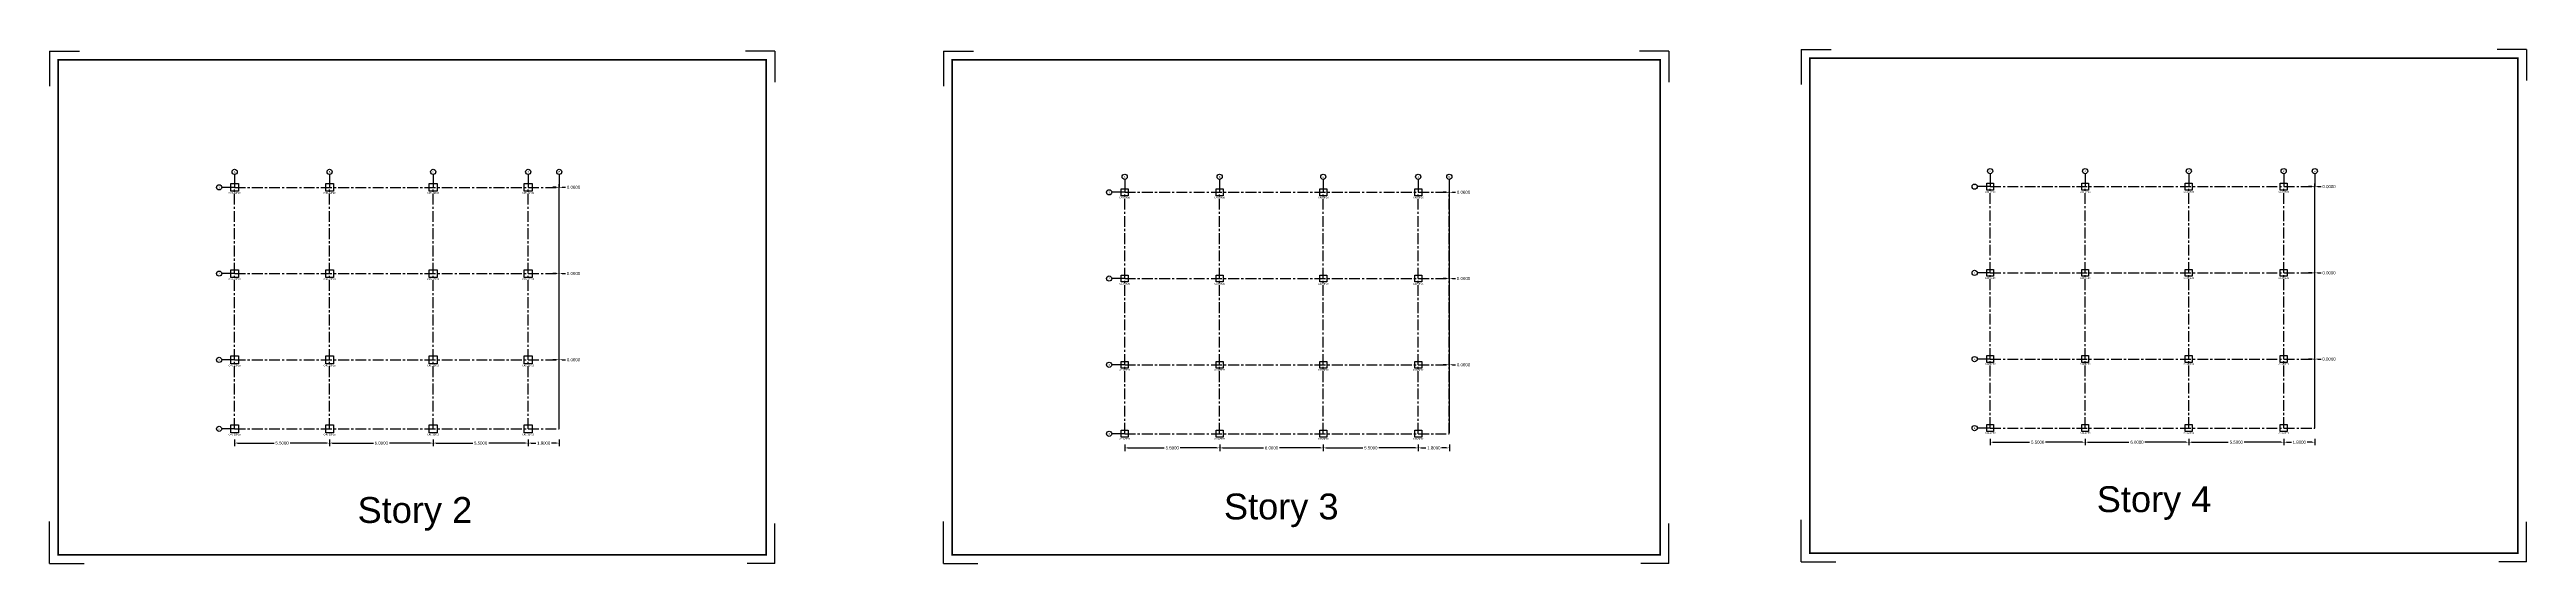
# Model space of a CAD drawing. Header units: inches. Extents: x -1152 to 1352, y 183 to 608.
# Drawn here: x 1097.6 to 1241, y 238 to 267.8 of the extents above; entities that cross this region are included whole.
import ezdxf
from ezdxf.enums import TextEntityAlignment as Align

# ---------------------------------------------------------------- set-up
doc = ezdxf.new("R2010")
doc.units = ezdxf.units.IN
doc.header["$MEASUREMENT"] = 0
doc.linetypes.add('CENTER', pattern=[2, 1.25, -0.25, 0.25, -0.25])
for name, color, linetype in [('COLS', 5, 'Continuous'), ('DIMENSIONS', 4, 'Continuous'), ('GRID', 1, 'Continuous'), ('TEXT', 3, 'Continuous')]:
    doc.layers.add(name, color=color, linetype=linetype)
doc.layers.add('Layer4', color=252, linetype='Continuous', lineweight=25)
doc.styles.get("Standard").update_dxf_attribs({"font": 'arial.ttf'})
doc.dimstyles.get("Standard").update_dxf_attribs({"dimtxt": 0.18, "dimasz": 0.18, "dimexe": 0.18, "dimexo": 0.0625, "dimgap": 0.09, "dimtad": 0, "dimtih": 1, "dimtoh": 1, "dimdec": 4, "dimzin": 0, "dimdsep": 46, "dimtxsty": 'Standard', "dimcen": 0.09, "dimadec": 0, "dimazin": 0, "dimtfac": 1, "dimtdec": 4, "dimtofl": 0, "dimtmove": 0, "dimatfit": 3, "dimfxl": 1, "dimtolj": 1, "dimtzin": 0, "dimarcsym": 0})

# ---------------------------------------------------------------- blocks, each defined once
blk = doc.blocks.new('*D464')
at = {"layer": 'DEFPOINTS', "color": 0, "transparency": 16777216}
for p in [(1209.95, 245.28), (1215.45, 245.28), (1215.45, 245.02)]:
    blk.add_point(p, dxfattribs=at)
at = {"layer": 'DIMENSIONS', "color": 0, "lineweight": -2, "transparency": 16777216}
for p, q in [((1209.95, 245.22), (1209.95, 244.84)), ((1210.13, 245.02), (1212.23, 245.02)), ((1215.27, 245.02), (1213.16, 245.02)), ((1215.45, 245.22), (1215.45, 244.84))]:
    blk.add_line(p, q, dxfattribs=at)
at = {"layer": 'DIMENSIONS', "color": 0, "transparency": 16777216}
for points in [[(1210.13, 245.05), (1210.13, 244.99), (1209.95, 245.02)], [(1215.27, 245.05), (1215.27, 244.99), (1215.45, 245.02)]]:
    blk.add_solid(points, dxfattribs=at)
at = {"layer": 'DIMENSIONS', "color": 0, "transparency": 16777216, "insert": (1212.7, 245.02), "char_height": 0.18, "attachment_point": 5}
blk.add_mtext('\\A1;5.5000', dxfattribs=at)
blk = doc.blocks.new('*D465')
at = {"layer": 'DEFPOINTS', "color": 0, "transparency": 16777216}
for p in [(1215.45, 245.28), (1221.45, 245.28), (1221.45, 245.02)]:
    blk.add_point(p, dxfattribs=at)
at = {"layer": 'DIMENSIONS', "color": 0, "lineweight": -2, "transparency": 16777216}
for p, q in [((1215.45, 245.22), (1215.45, 244.84)), ((1215.63, 245.02), (1217.98, 245.02)), ((1221.27, 245.02), (1218.91, 245.02)), ((1221.45, 245.22), (1221.45, 244.84))]:
    blk.add_line(p, q, dxfattribs=at)
at = {"layer": 'DIMENSIONS', "color": 0, "transparency": 16777216}
for points in [[(1215.63, 245.05), (1215.63, 244.99), (1215.45, 245.02)], [(1221.27, 245.05), (1221.27, 244.99), (1221.45, 245.02)]]:
    blk.add_solid(points, dxfattribs=at)
at = {"layer": 'DIMENSIONS', "color": 0, "transparency": 16777216, "insert": (1218.45, 245.02), "char_height": 0.18, "attachment_point": 5}
blk.add_mtext('\\A1;6.0000', dxfattribs=at)
blk = doc.blocks.new('*D466')
at = {"layer": 'DEFPOINTS', "color": 0, "transparency": 16777216}
for p in [(1221.45, 245.28), (1226.95, 245.28), (1226.95, 245.02)]:
    blk.add_point(p, dxfattribs=at)
at = {"layer": 'DIMENSIONS', "color": 0, "lineweight": -2, "transparency": 16777216}
for p, q in [((1221.45, 245.22), (1221.45, 244.84)), ((1221.63, 245.02), (1223.73, 245.02)), ((1226.77, 245.02), (1224.66, 245.02)), ((1226.95, 245.22), (1226.95, 244.84))]:
    blk.add_line(p, q, dxfattribs=at)
at = {"layer": 'DIMENSIONS', "color": 0, "transparency": 16777216}
for points in [[(1221.63, 245.05), (1221.63, 244.99), (1221.45, 245.02)], [(1226.77, 245.05), (1226.77, 244.99), (1226.95, 245.02)]]:
    blk.add_solid(points, dxfattribs=at)
at = {"layer": 'DIMENSIONS', "color": 0, "transparency": 16777216, "insert": (1224.2, 245.02), "char_height": 0.18, "attachment_point": 5}
blk.add_mtext('\\A1;5.5000', dxfattribs=at)
blk = doc.blocks.new('*D467')
at = {"layer": 'DEFPOINTS', "color": 0, "transparency": 16777216}
for p in [(1226.95, 245.28), (1228.75, 245.28), (1228.75, 245.02)]:
    blk.add_point(p, dxfattribs=at)
at = {"layer": 'DIMENSIONS', "color": 0, "lineweight": -2, "transparency": 16777216}
for p, q in [((1226.95, 245.22), (1226.95, 244.84)), ((1227.13, 245.02), (1227.39, 245.02)), ((1228.57, 245.02), (1228.3, 245.02)), ((1228.75, 245.22), (1228.75, 244.84))]:
    blk.add_line(p, q, dxfattribs=at)
at = {"layer": 'DIMENSIONS', "color": 0, "transparency": 16777216}
for points in [[(1227.13, 245.05), (1227.13, 244.99), (1226.95, 245.02)], [(1228.57, 245.05), (1228.57, 244.99), (1228.75, 245.02)]]:
    blk.add_solid(points, dxfattribs=at)
at = {"layer": 'DIMENSIONS', "color": 0, "transparency": 16777216, "insert": (1227.85, 245.02), "char_height": 0.18, "attachment_point": 5}
blk.add_mtext('\\A1;1.8000', dxfattribs=at)
blk = doc.blocks.new('*D468')
at = {"layer": 'DEFPOINTS', "color": 0, "transparency": 16777216}
for p in [(1228.75, 249.84), (1228.75, 249.84), (1228.75, 245.84)]:
    blk.add_point(p, dxfattribs=at)
at = {"layer": 'DIMENSIONS', "color": 0, "lineweight": -2, "transparency": 16777216}
for p, q in [((1228.57, 249.84), (1228.39, 249.84)), ((1228.75, 245.9), (1228.75, 250.02)), ((1228.75, 249.9), (1228.75, 250.02)), ((1228.93, 249.84), (1229.11, 249.84))]:
    blk.add_line(p, q, dxfattribs=at)
at = {"layer": 'DIMENSIONS', "color": 0, "transparency": 16777216}
for points in [[(1228.57, 249.87), (1228.57, 249.81), (1228.75, 249.84)], [(1228.93, 249.87), (1228.93, 249.81), (1228.75, 249.84)]]:
    blk.add_solid(points, dxfattribs=at)
at = {"layer": 'DIMENSIONS', "color": 0, "transparency": 16777216, "insert": (1229.57, 249.84), "char_height": 0.18, "attachment_point": 5}
blk.add_mtext('\\A1;0.0000', dxfattribs=at)
blk = doc.blocks.new('*D469')
at = {"layer": 'DEFPOINTS', "color": 0, "transparency": 16777216}
for p in [(1228.75, 254.84), (1228.75, 254.84), (1228.75, 249.84)]:
    blk.add_point(p, dxfattribs=at)
at = {"layer": 'DIMENSIONS', "color": 0, "lineweight": -2, "transparency": 16777216}
for p, q in [((1228.57, 254.84), (1228.39, 254.84)), ((1228.75, 249.9), (1228.75, 255.02)), ((1228.75, 254.9), (1228.75, 255.02)), ((1228.93, 254.84), (1229.11, 254.84))]:
    blk.add_line(p, q, dxfattribs=at)
at = {"layer": 'DIMENSIONS', "color": 0, "transparency": 16777216}
for points in [[(1228.57, 254.87), (1228.57, 254.81), (1228.75, 254.84)], [(1228.93, 254.87), (1228.93, 254.81), (1228.75, 254.84)]]:
    blk.add_solid(points, dxfattribs=at)
at = {"layer": 'DIMENSIONS', "color": 0, "transparency": 16777216, "insert": (1229.57, 254.84), "char_height": 0.18, "attachment_point": 5}
blk.add_mtext('\\A1;0.0000', dxfattribs=at)
blk = doc.blocks.new('*D470')
at = {"layer": 'DEFPOINTS', "color": 0, "transparency": 16777216}
for p in [(1228.75, 259.84), (1228.75, 259.84), (1228.75, 254.84)]:
    blk.add_point(p, dxfattribs=at)
at = {"layer": 'DIMENSIONS', "color": 0, "lineweight": -2, "transparency": 16777216}
for p, q in [((1228.57, 259.84), (1228.39, 259.84)), ((1228.75, 254.9), (1228.75, 260.02)), ((1228.75, 259.9), (1228.75, 260.02)), ((1228.93, 259.84), (1229.11, 259.84))]:
    blk.add_line(p, q, dxfattribs=at)
at = {"layer": 'DIMENSIONS', "color": 0, "transparency": 16777216}
for points in [[(1228.57, 259.87), (1228.57, 259.81), (1228.75, 259.84)], [(1228.93, 259.87), (1228.93, 259.81), (1228.75, 259.84)]]:
    blk.add_solid(points, dxfattribs=at)
at = {"layer": 'DIMENSIONS', "color": 0, "transparency": 16777216, "insert": (1229.57, 259.84), "char_height": 0.18, "attachment_point": 5}
blk.add_mtext('\\A1;0.0000', dxfattribs=at)
blk = doc.blocks.new('*D471')
at = {"layer": 'DEFPOINTS', "color": 0, "transparency": 16777216}
for p in [(1159.83, 244.95), (1165.33, 244.95), (1165.33, 244.69)]:
    blk.add_point(p, dxfattribs=at)
at = {"layer": 'DIMENSIONS', "color": 0, "lineweight": -2, "transparency": 16777216}
for p, q in [((1159.83, 244.89), (1159.83, 244.51)), ((1160.01, 244.69), (1162.11, 244.69)), ((1165.15, 244.69), (1163.04, 244.69)), ((1165.33, 244.89), (1165.33, 244.51))]:
    blk.add_line(p, q, dxfattribs=at)
at = {"layer": 'DIMENSIONS', "color": 0, "transparency": 16777216}
for points in [[(1160.01, 244.72), (1160.01, 244.66), (1159.83, 244.69)], [(1165.15, 244.72), (1165.15, 244.66), (1165.33, 244.69)]]:
    blk.add_solid(points, dxfattribs=at)
at = {"layer": 'DIMENSIONS', "color": 0, "transparency": 16777216, "insert": (1162.58, 244.69), "char_height": 0.18, "attachment_point": 5}
blk.add_mtext('\\A1;5.5000', dxfattribs=at)
blk = doc.blocks.new('*D472')
at = {"layer": 'DEFPOINTS', "color": 0, "transparency": 16777216}
for p in [(1165.33, 244.95), (1171.33, 244.95), (1171.33, 244.69)]:
    blk.add_point(p, dxfattribs=at)
at = {"layer": 'DIMENSIONS', "color": 0, "lineweight": -2, "transparency": 16777216}
for p, q in [((1165.33, 244.89), (1165.33, 244.51)), ((1165.51, 244.69), (1167.86, 244.69)), ((1171.15, 244.69), (1168.79, 244.69)), ((1171.33, 244.89), (1171.33, 244.51))]:
    blk.add_line(p, q, dxfattribs=at)
at = {"layer": 'DIMENSIONS', "color": 0, "transparency": 16777216}
for points in [[(1165.51, 244.72), (1165.51, 244.66), (1165.33, 244.69)], [(1171.15, 244.72), (1171.15, 244.66), (1171.33, 244.69)]]:
    blk.add_solid(points, dxfattribs=at)
at = {"layer": 'DIMENSIONS', "color": 0, "transparency": 16777216, "insert": (1168.33, 244.69), "char_height": 0.18, "attachment_point": 5}
blk.add_mtext('\\A1;6.0000', dxfattribs=at)
blk = doc.blocks.new('*D473')
at = {"layer": 'DEFPOINTS', "color": 0, "transparency": 16777216}
for p in [(1171.33, 244.95), (1176.83, 244.95), (1176.83, 244.69)]:
    blk.add_point(p, dxfattribs=at)
at = {"layer": 'DIMENSIONS', "color": 0, "lineweight": -2, "transparency": 16777216}
for p, q in [((1171.33, 244.89), (1171.33, 244.51)), ((1171.51, 244.69), (1173.61, 244.69)), ((1176.65, 244.69), (1174.54, 244.69)), ((1176.83, 244.89), (1176.83, 244.51))]:
    blk.add_line(p, q, dxfattribs=at)
at = {"layer": 'DIMENSIONS', "color": 0, "transparency": 16777216}
for points in [[(1171.51, 244.72), (1171.51, 244.66), (1171.33, 244.69)], [(1176.65, 244.72), (1176.65, 244.66), (1176.83, 244.69)]]:
    blk.add_solid(points, dxfattribs=at)
at = {"layer": 'DIMENSIONS', "color": 0, "transparency": 16777216, "insert": (1174.08, 244.69), "char_height": 0.18, "attachment_point": 5}
blk.add_mtext('\\A1;5.5000', dxfattribs=at)
blk = doc.blocks.new('*D474')
at = {"layer": 'DEFPOINTS', "color": 0, "transparency": 16777216}
for p in [(1176.83, 244.95), (1178.63, 244.95), (1178.63, 244.69)]:
    blk.add_point(p, dxfattribs=at)
at = {"layer": 'DIMENSIONS', "color": 0, "lineweight": -2, "transparency": 16777216}
for p, q in [((1176.83, 244.89), (1176.83, 244.51)), ((1177.01, 244.69), (1177.27, 244.69)), ((1178.45, 244.69), (1178.18, 244.69)), ((1178.63, 244.89), (1178.63, 244.51))]:
    blk.add_line(p, q, dxfattribs=at)
at = {"layer": 'DIMENSIONS', "color": 0, "transparency": 16777216}
for points in [[(1177.01, 244.72), (1177.01, 244.66), (1176.83, 244.69)], [(1178.45, 244.72), (1178.45, 244.66), (1178.63, 244.69)]]:
    blk.add_solid(points, dxfattribs=at)
at = {"layer": 'DIMENSIONS', "color": 0, "transparency": 16777216, "insert": (1177.73, 244.69), "char_height": 0.18, "attachment_point": 5}
blk.add_mtext('\\A1;1.8000', dxfattribs=at)
blk = doc.blocks.new('*D475')
at = {"layer": 'DEFPOINTS', "color": 0, "transparency": 16777216}
for p in [(1178.63, 249.51), (1178.63, 249.51), (1178.63, 245.51)]:
    blk.add_point(p, dxfattribs=at)
at = {"layer": 'DIMENSIONS', "color": 0, "lineweight": -2, "transparency": 16777216}
for p, q in [((1178.63, 245.57), (1178.63, 249.69)), ((1178.63, 249.57), (1178.63, 249.69)), ((1178.45, 249.51), (1178.27, 249.51)), ((1178.81, 249.51), (1178.99, 249.51))]:
    blk.add_line(p, q, dxfattribs=at)
at = {"layer": 'DIMENSIONS', "color": 0, "transparency": 16777216}
for points in [[(1178.45, 249.54), (1178.45, 249.48), (1178.63, 249.51)], [(1178.81, 249.54), (1178.81, 249.48), (1178.63, 249.51)]]:
    blk.add_solid(points, dxfattribs=at)
at = {"layer": 'DIMENSIONS', "color": 0, "transparency": 16777216, "insert": (1179.45, 249.51), "char_height": 0.18, "attachment_point": 5}
blk.add_mtext('\\A1;0.0000', dxfattribs=at)
blk = doc.blocks.new('*D476')
at = {"layer": 'DEFPOINTS', "color": 0, "transparency": 16777216}
for p in [(1178.63, 254.51), (1178.63, 254.51), (1178.63, 249.51)]:
    blk.add_point(p, dxfattribs=at)
at = {"layer": 'DIMENSIONS', "color": 0, "lineweight": -2, "transparency": 16777216}
for p, q in [((1178.45, 254.51), (1178.27, 254.51)), ((1178.63, 249.57), (1178.63, 254.69)), ((1178.63, 254.57), (1178.63, 254.69)), ((1178.81, 254.51), (1178.99, 254.51))]:
    blk.add_line(p, q, dxfattribs=at)
at = {"layer": 'DIMENSIONS', "color": 0, "transparency": 16777216}
for points in [[(1178.45, 254.54), (1178.45, 254.48), (1178.63, 254.51)], [(1178.81, 254.54), (1178.81, 254.48), (1178.63, 254.51)]]:
    blk.add_solid(points, dxfattribs=at)
at = {"layer": 'DIMENSIONS', "color": 0, "transparency": 16777216, "insert": (1179.45, 254.51), "char_height": 0.18, "attachment_point": 5}
blk.add_mtext('\\A1;0.0000', dxfattribs=at)
blk = doc.blocks.new('*D477')
at = {"layer": 'DEFPOINTS', "color": 0, "transparency": 16777216}
for p in [(1178.63, 259.51), (1178.63, 259.51), (1178.63, 254.51)]:
    blk.add_point(p, dxfattribs=at)
at = {"layer": 'DIMENSIONS', "color": 0, "lineweight": -2, "transparency": 16777216}
for p, q in [((1178.63, 254.57), (1178.63, 259.69)), ((1178.63, 259.57), (1178.63, 259.69)), ((1178.45, 259.51), (1178.27, 259.51)), ((1178.81, 259.51), (1178.99, 259.51))]:
    blk.add_line(p, q, dxfattribs=at)
at = {"layer": 'DIMENSIONS', "color": 0, "transparency": 16777216}
for points in [[(1178.45, 259.54), (1178.45, 259.48), (1178.63, 259.51)], [(1178.81, 259.54), (1178.81, 259.48), (1178.63, 259.51)]]:
    blk.add_solid(points, dxfattribs=at)
at = {"layer": 'DIMENSIONS', "color": 0, "transparency": 16777216, "insert": (1179.45, 259.51), "char_height": 0.18, "attachment_point": 5}
blk.add_mtext('\\A1;0.0000', dxfattribs=at)
blk = doc.blocks.new('*D478')
at = {"layer": 'DEFPOINTS', "color": 0, "transparency": 16777216}
for p in [(1108.28, 245.23), (1113.78, 245.23), (1113.78, 244.97)]:
    blk.add_point(p, dxfattribs=at)
at = {"layer": 'DIMENSIONS', "color": 0, "lineweight": -2, "transparency": 16777216}
for p, q in [((1108.28, 245.17), (1108.28, 244.79)), ((1108.46, 244.97), (1110.57, 244.97)), ((1113.6, 244.97), (1111.5, 244.97)), ((1113.78, 245.17), (1113.78, 244.79))]:
    blk.add_line(p, q, dxfattribs=at)
at = {"layer": 'DIMENSIONS', "color": 0, "transparency": 16777216}
for points in [[(1108.46, 245), (1108.46, 244.94), (1108.28, 244.97)], [(1113.6, 245), (1113.6, 244.94), (1113.78, 244.97)]]:
    blk.add_solid(points, dxfattribs=at)
at = {"layer": 'DIMENSIONS', "color": 0, "transparency": 16777216, "insert": (1111.03, 244.97), "char_height": 0.18, "attachment_point": 5}
blk.add_mtext('\\A1;5.5000', dxfattribs=at)
blk = doc.blocks.new('*D479')
at = {"layer": 'DEFPOINTS', "color": 0, "transparency": 16777216}
for p in [(1113.78, 245.23), (1119.78, 245.23), (1119.78, 244.97)]:
    blk.add_point(p, dxfattribs=at)
at = {"layer": 'DIMENSIONS', "color": 0, "lineweight": -2, "transparency": 16777216}
for p, q in [((1113.78, 245.17), (1113.78, 244.79)), ((1113.96, 244.97), (1116.32, 244.97)), ((1119.6, 244.97), (1117.25, 244.97)), ((1119.78, 245.17), (1119.78, 244.79))]:
    blk.add_line(p, q, dxfattribs=at)
at = {"layer": 'DIMENSIONS', "color": 0, "transparency": 16777216}
for points in [[(1113.96, 245), (1113.96, 244.94), (1113.78, 244.97)], [(1119.6, 245), (1119.6, 244.94), (1119.78, 244.97)]]:
    blk.add_solid(points, dxfattribs=at)
at = {"layer": 'DIMENSIONS', "color": 0, "transparency": 16777216, "insert": (1116.78, 244.97), "char_height": 0.18, "attachment_point": 5}
blk.add_mtext('\\A1;6.0000', dxfattribs=at)
blk = doc.blocks.new('*D480')
at = {"layer": 'DEFPOINTS', "color": 0, "transparency": 16777216}
for p in [(1119.78, 245.23), (1125.28, 245.23), (1125.28, 244.97)]:
    blk.add_point(p, dxfattribs=at)
at = {"layer": 'DIMENSIONS', "color": 0, "lineweight": -2, "transparency": 16777216}
for p, q in [((1119.78, 245.17), (1119.78, 244.79)), ((1119.96, 244.97), (1122.07, 244.97)), ((1125.1, 244.97), (1123, 244.97)), ((1125.28, 245.17), (1125.28, 244.79))]:
    blk.add_line(p, q, dxfattribs=at)
at = {"layer": 'DIMENSIONS', "color": 0, "transparency": 16777216}
for points in [[(1119.96, 245), (1119.96, 244.94), (1119.78, 244.97)], [(1125.1, 245), (1125.1, 244.94), (1125.28, 244.97)]]:
    blk.add_solid(points, dxfattribs=at)
at = {"layer": 'DIMENSIONS', "color": 0, "transparency": 16777216, "insert": (1122.53, 244.97), "char_height": 0.18, "attachment_point": 5}
blk.add_mtext('\\A1;5.5000', dxfattribs=at)
blk = doc.blocks.new('*D481')
at = {"layer": 'DEFPOINTS', "color": 0, "transparency": 16777216}
for p in [(1125.28, 245.23), (1127.08, 245.23), (1127.08, 244.97)]:
    blk.add_point(p, dxfattribs=at)
at = {"layer": 'DIMENSIONS', "color": 0, "lineweight": -2, "transparency": 16777216}
for p, q in [((1125.28, 245.17), (1125.28, 244.79)), ((1125.46, 244.97), (1125.73, 244.97)), ((1126.9, 244.97), (1126.64, 244.97)), ((1127.08, 245.17), (1127.08, 244.79))]:
    blk.add_line(p, q, dxfattribs=at)
at = {"layer": 'DIMENSIONS', "color": 0, "transparency": 16777216}
for points in [[(1125.46, 245), (1125.46, 244.94), (1125.28, 244.97)], [(1126.9, 245), (1126.9, 244.94), (1127.08, 244.97)]]:
    blk.add_solid(points, dxfattribs=at)
at = {"layer": 'DIMENSIONS', "color": 0, "transparency": 16777216, "insert": (1126.18, 244.97), "char_height": 0.18, "attachment_point": 5}
blk.add_mtext('\\A1;1.8000', dxfattribs=at)
blk = doc.blocks.new('*D482')
at = {"layer": 'DEFPOINTS', "color": 0, "transparency": 16777216}
for p in [(1127.08, 249.8), (1127.08, 249.8), (1127.08, 245.8)]:
    blk.add_point(p, dxfattribs=at)
at = {"layer": 'DIMENSIONS', "color": 0, "lineweight": -2, "transparency": 16777216}
for p, q in [((1126.9, 249.8), (1126.72, 249.8)), ((1127.08, 245.86), (1127.08, 249.98)), ((1127.08, 249.86), (1127.08, 249.98)), ((1127.26, 249.8), (1127.44, 249.8))]:
    blk.add_line(p, q, dxfattribs=at)
at = {"layer": 'DIMENSIONS', "color": 0, "transparency": 16777216}
for points in [[(1126.9, 249.83), (1126.9, 249.77), (1127.08, 249.8)], [(1127.26, 249.83), (1127.26, 249.77), (1127.08, 249.8)]]:
    blk.add_solid(points, dxfattribs=at)
at = {"layer": 'DIMENSIONS', "color": 0, "transparency": 16777216, "insert": (1127.91, 249.8), "char_height": 0.18, "attachment_point": 5}
blk.add_mtext('\\A1;0.0000', dxfattribs=at)
blk = doc.blocks.new('*D483')
at = {"layer": 'DEFPOINTS', "color": 0, "transparency": 16777216}
for p in [(1127.08, 254.8), (1127.08, 254.8), (1127.08, 249.8)]:
    blk.add_point(p, dxfattribs=at)
at = {"layer": 'DIMENSIONS', "color": 0, "lineweight": -2, "transparency": 16777216}
for p, q in [((1126.9, 254.8), (1126.72, 254.8)), ((1127.08, 249.86), (1127.08, 254.98)), ((1127.08, 254.86), (1127.08, 254.98)), ((1127.26, 254.8), (1127.44, 254.8))]:
    blk.add_line(p, q, dxfattribs=at)
at = {"layer": 'DIMENSIONS', "color": 0, "transparency": 16777216}
for points in [[(1126.9, 254.83), (1126.9, 254.77), (1127.08, 254.8)], [(1127.26, 254.83), (1127.26, 254.77), (1127.08, 254.8)]]:
    blk.add_solid(points, dxfattribs=at)
at = {"layer": 'DIMENSIONS', "color": 0, "transparency": 16777216, "insert": (1127.91, 254.8), "char_height": 0.18, "attachment_point": 5}
blk.add_mtext('\\A1;0.0000', dxfattribs=at)
blk = doc.blocks.new('*D484')
at = {"layer": 'DEFPOINTS', "color": 0, "transparency": 16777216}
for p in [(1127.08, 259.8), (1127.08, 259.8), (1127.08, 254.8)]:
    blk.add_point(p, dxfattribs=at)
at = {"layer": 'DIMENSIONS', "color": 0, "lineweight": -2, "transparency": 16777216}
for p, q in [((1126.9, 259.8), (1126.72, 259.8)), ((1127.08, 254.86), (1127.08, 259.98)), ((1127.08, 259.86), (1127.08, 259.98)), ((1127.26, 259.8), (1127.44, 259.8))]:
    blk.add_line(p, q, dxfattribs=at)
at = {"layer": 'DIMENSIONS', "color": 0, "transparency": 16777216}
for points in [[(1126.9, 259.83), (1126.9, 259.77), (1127.08, 259.8)], [(1127.26, 259.83), (1127.26, 259.77), (1127.08, 259.8)]]:
    blk.add_solid(points, dxfattribs=at)
at = {"layer": 'DIMENSIONS', "color": 0, "transparency": 16777216, "insert": (1127.91, 259.8), "char_height": 0.18, "attachment_point": 5}
blk.add_mtext('\\A1;0.0000', dxfattribs=at)

msp = doc.modelspace()

# ---------------------------------------------------------------- linework, layer by layer
at = {"layer": 'COLS', "color": 5, "linetype": 'Continuous'}
for points in [[(1108.50829, 259.57078), (1108.05829, 259.57078), (1108.05829, 260.02078), (1108.50829, 260.02078)], [(1114.00829, 259.57078), (1113.55829, 259.57078), (1113.55829, 260.02078), (1114.00829, 260.02078)], [(1120.00829, 259.57078), (1119.55829, 259.57078), (1119.55829, 260.02078), (1120.00829, 260.02078)], [(1125.50829, 259.57078), (1125.05829, 259.57078), (1125.05829, 260.02078), (1125.50829, 260.02078)], [(1160.02652, 259.30919), (1159.62652, 259.30919), (1159.62652, 259.70919), (1160.02652, 259.70919)], [(1165.52652, 259.30919), (1165.12652, 259.30919), (1165.12652, 259.70919), (1165.52652, 259.70919)], [(1171.52652, 259.30919), (1171.12652, 259.30919), (1171.12652, 259.70919), (1171.52652, 259.70919)], [(1177.02652, 259.30919), (1176.62652, 259.30919), (1176.62652, 259.70919), (1177.02652, 259.70919)], [(1210.14646, 259.6387), (1209.74646, 259.6387), (1209.74646, 260.0387), (1210.14646, 260.0387)], [(1215.64646, 259.6387), (1215.24646, 259.6387), (1215.24646, 260.0387), (1215.64646, 260.0387)], [(1221.64646, 259.6387), (1221.24646, 259.6387), (1221.24646, 260.0387), (1221.64646, 260.0387)], [(1227.14646, 259.6387), (1226.74646, 259.6387), (1226.74646, 260.0387), (1227.14646, 260.0387)], [(1108.50829, 254.57078), (1108.05829, 254.57078), (1108.05829, 255.02078), (1108.50829, 255.02078)], [(1114.00829, 254.57078), (1113.55829, 254.57078), (1113.55829, 255.02078), (1114.00829, 255.02078)], [(1120.00829, 254.57078), (1119.55829, 254.57078), (1119.55829, 255.02078), (1120.00829, 255.02078)], [(1125.50829, 254.57078), (1125.05829, 254.57078), (1125.05829, 255.02078), (1125.50829, 255.02078)], [(1160.02652, 254.30919), (1159.62652, 254.30919), (1159.62652, 254.70919), (1160.02652, 254.70919)], [(1165.52652, 254.30919), (1165.12652, 254.30919), (1165.12652, 254.70919), (1165.52652, 254.70919)], [(1171.52652, 254.30919), (1171.12652, 254.30919), (1171.12652, 254.70919), (1171.52652, 254.70919)], [(1177.02652, 254.30919), (1176.62652, 254.30919), (1176.62652, 254.70919), (1177.02652, 254.70919)], [(1210.14646, 254.6387), (1209.74646, 254.6387), (1209.74646, 255.0387), (1210.14646, 255.0387)], [(1215.64646, 254.6387), (1215.24646, 254.6387), (1215.24646, 255.0387), (1215.64646, 255.0387)], [(1221.64646, 254.6387), (1221.24646, 254.6387), (1221.24646, 255.0387), (1221.64646, 255.0387)], [(1227.14646, 254.6387), (1226.74646, 254.6387), (1226.74646, 255.0387), (1227.14646, 255.0387)], [(1108.50829, 249.57078), (1108.05829, 249.57078), (1108.05829, 250.02078), (1108.50829, 250.02078)], [(1114.00829, 249.57078), (1113.55829, 249.57078), (1113.55829, 250.02078), (1114.00829, 250.02078)], [(1120.00829, 249.57078), (1119.55829, 249.57078), (1119.55829, 250.02078), (1120.00829, 250.02078)], [(1125.50829, 249.57078), (1125.05829, 249.57078), (1125.05829, 250.02078), (1125.50829, 250.02078)], [(1160.02652, 249.30919), (1159.62652, 249.30919), (1159.62652, 249.70919), (1160.02652, 249.70919)], [(1165.52652, 249.30919), (1165.12652, 249.30919), (1165.12652, 249.70919), (1165.52652, 249.70919)], [(1171.52652, 249.30919), (1171.12652, 249.30919), (1171.12652, 249.70919), (1171.52652, 249.70919)], [(1177.02652, 249.30919), (1176.62652, 249.30919), (1176.62652, 249.70919), (1177.02652, 249.70919)], [(1210.14646, 249.6387), (1209.74646, 249.6387), (1209.74646, 250.0387), (1210.14646, 250.0387)], [(1215.64646, 249.6387), (1215.24646, 249.6387), (1215.24646, 250.0387), (1215.64646, 250.0387)], [(1221.64646, 249.6387), (1221.24646, 249.6387), (1221.24646, 250.0387), (1221.64646, 250.0387)], [(1227.14646, 249.6387), (1226.74646, 249.6387), (1226.74646, 250.0387), (1227.14646, 250.0387)], [(1108.50829, 245.57078), (1108.05829, 245.57078), (1108.05829, 246.02078), (1108.50829, 246.02078)], [(1114.00829, 245.57078), (1113.55829, 245.57078), (1113.55829, 246.02078), (1114.00829, 246.02078)], [(1120.00829, 245.57078), (1119.55829, 245.57078), (1119.55829, 246.02078), (1120.00829, 246.02078)], [(1125.50829, 245.57078), (1125.05829, 245.57078), (1125.05829, 246.02078), (1125.50829, 246.02078)], [(1160.02652, 245.30919), (1159.62652, 245.30919), (1159.62652, 245.70919), (1160.02652, 245.70919)], [(1165.52652, 245.30919), (1165.12652, 245.30919), (1165.12652, 245.70919), (1165.52652, 245.70919)], [(1171.52652, 245.30919), (1171.12652, 245.30919), (1171.12652, 245.70919), (1171.52652, 245.70919)], [(1177.02652, 245.30919), (1176.62652, 245.30919), (1176.62652, 245.70919), (1177.02652, 245.70919)], [(1210.14646, 245.6387), (1209.74646, 245.6387), (1209.74646, 246.0387), (1210.14646, 246.0387)], [(1215.64646, 245.6387), (1215.24646, 245.6387), (1215.24646, 246.0387), (1215.64646, 246.0387)], [(1221.64646, 245.6387), (1221.24646, 245.6387), (1221.24646, 246.0387), (1221.64646, 246.0387)], [(1227.14646, 245.6387), (1226.74646, 245.6387), (1226.74646, 246.0387), (1227.14646, 246.0387)]]:
    msp.add_lwpolyline(points, close=True, dxfattribs=at)
at = {"layer": 'GRID', "color": 0, "linetype": 'Continuous'}
for p, q in [((1108.28329, 259.79578), (1107.53329, 259.79578)), ((1108.28329, 260.54578), (1108.28329, 259.79578)), ((1113.78329, 260.54578), (1113.78329, 259.79578)), ((1119.78329, 260.54578), (1119.78329, 259.79578)), ((1125.28329, 260.54578), (1125.28329, 259.79578)), ((1127.08329, 260.54578), (1127.08329, 259.79578)), ((1159.82652, 260.25919), (1159.82652, 259.50919)), ((1165.32652, 260.25919), (1165.32652, 259.50919)), ((1171.32652, 260.25919), (1171.32652, 259.50919)), ((1176.82652, 260.25919), (1176.82652, 259.50919)), ((1178.62652, 260.25919), (1178.62652, 259.50919)), ((1209.94646, 259.8387), (1209.19646, 259.8387)), ((1209.94646, 260.5887), (1209.94646, 259.8387)), ((1215.44646, 260.5887), (1215.44646, 259.8387)), ((1221.44646, 260.5887), (1221.44646, 259.8387)), ((1226.94646, 260.5887), (1226.94646, 259.8387)), ((1228.74646, 260.5887), (1228.74646, 259.8387)), ((1159.82652, 259.50919), (1159.07652, 259.50919)), ((1108.28329, 254.79578), (1107.53329, 254.79578)), ((1159.82652, 254.50919), (1159.07652, 254.50919)), ((1209.94646, 254.8387), (1209.19646, 254.8387)), ((1108.28329, 249.79578), (1107.53329, 249.79578)), ((1209.94646, 249.8387), (1209.19646, 249.8387)), ((1159.82652, 249.50919), (1159.07652, 249.50919)), ((1108.28329, 245.79578), (1107.53329, 245.79578)), ((1159.82652, 245.50919), (1159.07652, 245.50919)), ((1209.94646, 245.8387), (1209.19646, 245.8387))]:
    msp.add_line(p, q, dxfattribs=at)
at = {"layer": 'GRID', "color": 1, "linetype": 'CENTER', "ltscale": 0.5}
for p, q in [((1108.28329, 245.79578), (1108.28329, 259.79578)), ((1108.28329, 259.79578), (1127.08329, 259.79578)), ((1113.78329, 245.79578), (1113.78329, 259.79578)), ((1119.78329, 245.79578), (1119.78329, 259.79578)), ((1125.28329, 245.79578), (1125.28329, 259.79578)), ((1127.08329, 245.79578), (1127.08329, 259.79578)), ((1209.94646, 245.8387), (1209.94646, 259.8387)), ((1209.94646, 259.8387), (1228.74646, 259.8387)), ((1215.44646, 245.8387), (1215.44646, 259.8387)), ((1221.44646, 245.8387), (1221.44646, 259.8387)), ((1226.94646, 245.8387), (1226.94646, 259.8387)), ((1228.74646, 245.8387), (1228.74646, 259.8387)), ((1159.82652, 245.50919), (1159.82652, 259.50919)), ((1159.82652, 259.50919), (1178.62652, 259.50919)), ((1165.32652, 245.50919), (1165.32652, 259.50919)), ((1171.32652, 245.50919), (1171.32652, 259.50919)), ((1176.82652, 245.50919), (1176.82652, 259.50919)), ((1178.62652, 245.50919), (1178.62652, 259.50919)), ((1108.28329, 254.79578), (1127.08329, 254.79578)), ((1159.82652, 254.50919), (1178.62652, 254.50919)), ((1209.94646, 254.8387), (1228.74646, 254.8387)), ((1108.28329, 249.79578), (1127.08329, 249.79578)), ((1209.94646, 249.8387), (1228.74646, 249.8387)), ((1159.82652, 249.50919), (1178.62652, 249.50919)), ((1108.28329, 245.79578), (1127.08329, 245.79578)), ((1159.82652, 245.50919), (1178.62652, 245.50919)), ((1209.94646, 245.8387), (1228.74646, 245.8387))]:
    msp.add_line(p, q, dxfattribs=at)
at = {"layer": 'GRID', "color": 0, "linetype": 'Continuous'}
for centre in [(1107.38329, 259.79578), (1108.28329, 260.69578), (1113.78329, 260.69578), (1119.78329, 260.69578), (1125.28329, 260.69578), (1127.08329, 260.69578), (1158.92652, 259.50919), (1159.82652, 260.40919), (1165.32652, 260.40919), (1171.32652, 260.40919), (1176.82652, 260.40919), (1178.62652, 260.40919), (1209.04646, 259.8387), (1209.94646, 260.7387), (1215.44646, 260.7387), (1221.44646, 260.7387), (1226.94646, 260.7387), (1228.74646, 260.7387), (1107.38329, 254.79578), (1158.92652, 254.50919), (1209.04646, 254.8387), (1107.38329, 249.79578), (1158.92652, 249.50919), (1209.04646, 249.8387), (1107.38329, 245.79578), (1158.92652, 245.50919), (1209.04646, 245.8387)]:
    msp.add_circle(centre, 0.15, dxfattribs=at)
at = {"layer": 'Layer4'}
for p, q in [((1097.56504, 267.68662), (1097.56504, 265.65644)), ((1097.56504, 267.68662), (1099.30566, 267.68662)), ((1139.56504, 267.68662), (1137.86704, 267.68662)), ((1139.56504, 267.68662), (1139.56504, 265.88791)), ((1149.32971, 267.68662), (1149.32971, 265.65644)), ((1149.32971, 267.68662), (1151.07032, 267.68662)), ((1191.32971, 267.68662), (1189.6317, 267.68662)), ((1191.32971, 267.68662), (1191.32971, 265.88791)), ((1199.00369, 267.79034), (1199.00369, 265.76016)), ((1199.00369, 267.79034), (1200.74431, 267.79034)), ((1241.00369, 267.79034), (1239.30569, 267.79034)), ((1241.00369, 267.79034), (1241.00369, 265.99163)), ((1097.56504, 237.98662), (1097.56504, 240.42427)), ((1139.56504, 237.98662), (1139.56504, 240.30066)), ((1149.32971, 237.98662), (1149.32971, 240.42427)), ((1191.32971, 237.98662), (1191.32971, 240.30066)), ((1199.00369, 238.09034), (1199.00369, 240.52799)), ((1241.00369, 238.09034), (1241.00369, 240.40437)), ((1139.56504, 237.98662), (1139.56504, 238.98662)), ((1191.32971, 237.98662), (1191.32971, 238.98662)), ((1241.00369, 238.09034), (1241.00369, 239.09034)), ((1097.56504, 237.98662), (1099.56507, 237.98662)), ((1139.56504, 237.98662), (1137.96015, 237.98662)), ((1149.32971, 237.98662), (1151.32974, 237.98662)), ((1191.32971, 237.98662), (1189.72482, 237.98662)), ((1199.00369, 238.09034), (1201.00372, 238.09034)), ((1241.00369, 238.09034), (1239.3988, 238.09034))]:
    msp.add_line(p, q, dxfattribs=at)
at = {"layer": 'Layer4', "const_width": 0.1}
for points in [[(1098.06504, 267.18662), (1139.06504, 267.18662), (1139.06504, 238.48662), (1098.06504, 238.48662)], [(1149.82971, 267.18662), (1190.82971, 267.18662), (1190.82971, 238.48662), (1149.82971, 238.48662)], [(1199.50369, 267.29034), (1240.50369, 267.29034), (1240.50369, 238.59034), (1199.50369, 238.59034)]]:
    msp.add_lwpolyline(points, close=True, dxfattribs=at)

# ---------------------------------------------------------------- texts
at = {"color": 6, "char_height": 1.5, "attachment_point": 1}
for s, insert in [('\\pxqc;Story 4', (1190.91382, 242.4673)), ('\\pxqc;Story 2', (1090.19623, 241.84049)), ('\\pxqc;Story 3', (1140.36761, 242.04365))]:
    msp.add_mtext_dynamic_manual_height_columns(s, width=57.0507531, gutter_width=36.72032, heights=[0], dxfattribs=dict(at, insert=insert))
at = {"layer": 'TEXT', "color": 0}
for s, p in [('1', (1107.38329, 259.79578)), ('A', (1108.28329, 260.69578)), ('B', (1113.78329, 260.69578)), ('C', (1119.78329, 260.69578)), ('D', (1125.28329, 260.69578)), ('E', (1127.08329, 260.69578)), ('A', (1159.82652, 260.40919)), ('B', (1165.32652, 260.40919)), ('C', (1171.32652, 260.40919)), ('D', (1176.82652, 260.40919)), ('E', (1178.62652, 260.40919)), ('1', (1209.04646, 259.8387)), ('A', (1209.94646, 260.7387)), ('B', (1215.44646, 260.7387)), ('C', (1221.44646, 260.7387)), ('D', (1226.94646, 260.7387)), ('E', (1228.74646, 260.7387)), ('C45-12F20', (1108.28329, 259.47078)), ('C45-12F20', (1113.78329, 259.47078)), ('C45-12F20', (1119.78329, 259.47078)), ('C45-12F20', (1125.28329, 259.47078)), ('1', (1158.92652, 259.50919)), ('C40-8F20', (1159.82652, 259.20919)), ('C40-8F20', (1165.32652, 259.20919)), ('C40-8F20', (1171.32652, 259.20919)), ('C40-8F20', (1176.82652, 259.20919)), ('C40-8F20', (1209.94646, 259.5387)), ('C40-8F20', (1215.44646, 259.5387)), ('C40-8F20', (1221.44646, 259.5387)), ('C40-8F20', (1226.94646, 259.5387)), ('2', (1107.38329, 254.79578)), ('C45-12F20', (1108.28329, 254.47078)), ('C45-12F20', (1113.78329, 254.47078)), ('C45-12F20', (1119.78329, 254.47078)), ('C45-12F20', (1125.28329, 254.47078)), ('2', (1158.92652, 254.50919)), ('C40-8F20', (1159.82652, 254.20919)), ('C40-8F20', (1165.32652, 254.20919)), ('C40-8F20', (1171.32652, 254.20919)), ('C40-8F20', (1176.82652, 254.20919)), ('2', (1209.04646, 254.8387)), ('C40-8F20', (1209.94646, 254.5387)), ('C40-8F20', (1215.44646, 254.5387)), ('C40-8F20', (1221.44646, 254.5387)), ('C40-8F20', (1226.94646, 254.5387)), ('3', (1107.38329, 249.79578)), ('3', (1209.04646, 249.8387)), ('C40-8F20', (1209.94646, 249.5387)), ('C40-8F20', (1215.44646, 249.5387)), ('C40-8F20', (1221.44646, 249.5387)), ('C40-8F20', (1226.94646, 249.5387)), ('C45-12F20', (1108.28329, 249.47078)), ('C45-12F20', (1113.78329, 249.47078)), ('C45-12F20', (1119.78329, 249.47078)), ('C45-12F20', (1125.28329, 249.47078)), ('3', (1158.92652, 249.50919)), ('C40-8F20', (1159.82652, 249.20919)), ('C40-8F20', (1165.32652, 249.20919)), ('C40-8F20', (1171.32652, 249.20919)), ('C40-8F20', (1176.82652, 249.20919)), ('4', (1107.38329, 245.79578)), ('C45-12F20', (1108.28329, 245.47078)), ('C45-12F20', (1113.78329, 245.47078)), ('C45-12F20', (1119.78329, 245.47078)), ('C45-12F20', (1125.28329, 245.47078)), ('4', (1158.92652, 245.50919)), ('4', (1209.04646, 245.8387)), ('C40-8F20', (1209.94646, 245.5387)), ('C40-8F20', (1215.44646, 245.5387)), ('C40-8F20', (1221.44646, 245.5387)), ('C40-8F20', (1226.94646, 245.5387)), ('C40-8F20', (1159.82652, 245.20919)), ('C40-8F20', (1165.32652, 245.20919)), ('C40-8F20', (1171.32652, 245.20919)), ('C40-8F20', (1176.82652, 245.20919))]:
    msp.add_text(s, height=0.1, dxfattribs=at).set_placement(p, align=Align.MIDDLE)

# ---------------------------------------------------------------- dimensions: what is measured, and where the dimension line sits
at = {"layer": 'DIMENSIONS'}
for base, p1, p2, picture, middle in [((1127.0832913491, 259.7957808261), (1127.0832913491, 254.7957808261), (1127.0832913491, 259.7957808261), '*D484', (1127.9066133136, 259.7957808261)), ((1178.6265180752, 259.509185144), (1178.6265180752, 254.509185144), (1178.6265180752, 259.509185144), '*D477', (1179.4498400397, 259.509185144)), ((1228.7464620926, 259.8387007262), (1228.7464620926, 254.8387007262), (1228.7464620926, 259.8387007262), '*D470', (1229.5697840571, 259.8387007262)), ((1127.0832913491, 254.7957808261), (1127.0832913491, 249.7957808261), (1127.0832913491, 254.7957808261), '*D483', (1127.9066133136, 254.7957808261)), ((1178.6265180752, 254.509185144), (1178.6265180752, 249.509185144), (1178.6265180752, 254.509185144), '*D476', (1179.4498400397, 254.509185144)), ((1228.7464620926, 254.8387007262), (1228.7464620926, 249.8387007262), (1228.7464620926, 254.8387007262), '*D469', (1229.5697840571, 254.8387007262)), ((1127.0832913491, 249.7957808261), (1127.0832913491, 245.7957808261), (1127.0832913491, 249.7957808261), '*D482', (1127.9066133136, 249.7957808261)), ((1178.6265180752, 249.509185144), (1178.6265180752, 245.509185144), (1178.6265180752, 249.509185144), '*D475', (1179.4498400397, 249.509185144)), ((1228.7464620926, 249.8387007262), (1228.7464620926, 245.8387007262), (1228.7464620926, 249.8387007262), '*D468', (1229.5697840571, 249.8387007262)), ((1113.78329, 244.97476), (1108.28329, 245.23476), (1113.78329, 245.23476), '*D478', (1111.03329, 244.97476)), ((1119.78329, 244.97476), (1113.78329, 245.23476), (1119.78329, 245.23476), '*D479', (1116.78329, 244.97476)), ((1125.28329, 244.97476), (1119.78329, 245.23476), (1125.28329, 245.23476), '*D480', (1122.53329, 244.97476)), ((1127.08329, 244.97476), (1125.28329, 245.23476), (1127.08329, 245.23476), '*D481', (1126.18329, 244.97476)), ((1165.32652, 244.68816), (1159.82652, 244.94816), (1165.32652, 244.94816), '*D471', (1162.57652, 244.68816)), ((1171.32652, 244.68816), (1165.32652, 244.94816), (1171.32652, 244.94816), '*D472', (1168.32652, 244.68816)), ((1176.82652, 244.68816), (1171.32652, 244.94816), (1176.82652, 244.94816), '*D473', (1174.07652, 244.68816)), ((1178.62652, 244.68816), (1176.82652, 244.94816), (1178.62652, 244.94816), '*D474', (1177.72652, 244.68816)), ((1215.44646, 245.01768), (1209.94646, 245.27768), (1215.44646, 245.27768), '*D464', (1212.69646, 245.01768)), ((1221.44646, 245.01768), (1215.44646, 245.27768), (1221.44646, 245.27768), '*D465', (1218.44646, 245.01768)), ((1226.94646, 245.01768), (1221.44646, 245.27768), (1226.94646, 245.27768), '*D466', (1224.19646, 245.01768)), ((1228.74646, 245.01768), (1226.94646, 245.27768), (1228.74646, 245.27768), '*D467', (1227.84646, 245.01768))]:
    dim = msp.add_linear_dim(base=base, p1=p1, p2=p2, dimstyle='Standard', dxfattribs=at)
    dim.commit()
    dim.dimension.update_dxf_attribs({"geometry": picture, "text_midpoint": middle})

doc.saveas('drawing.dxf')
